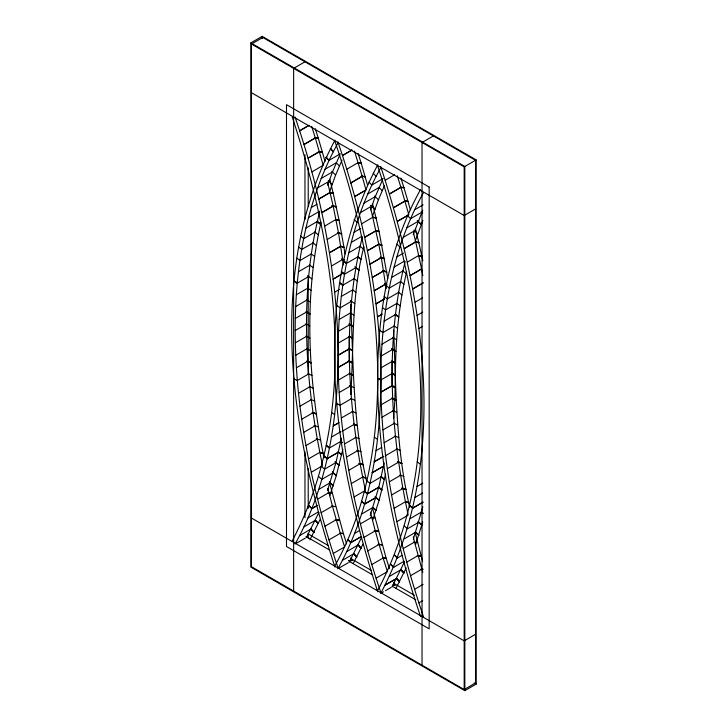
<?xml version="1.0" encoding="UTF-8"?>
<svg xmlns="http://www.w3.org/2000/svg" width="727" height="727" viewBox="0 0 727 727"><rect width="100%" height="100%" fill="white"/><g stroke="black" fill="none" stroke-linecap="round" stroke-linejoin="round"><path stroke-width="1.09" d="M319.58 212.166C305.195 269.081 303.922 328.595 309.856 386.764L298.506 393.316C290.064 308.848 295.998 218.981 337.801 143.328M323.969 457.656C308.321 380.412 303.323 299.533 321.052 222.189M295.08 544.05C329.104 483.201 339.009 412.036 338.091 343.199C339.554 282.803 350.85 221.244 380.603 168.037M362.382 236.884C341.681 319.944 347.679 407.402 365.408 490.416M349.26 336.492L349.26 361.01L337.91 367.608M350.814 394.534C353.813 345.243 351.35 295.171 363.854 246.907M337.882 568.759C369.843 511.526 380.712 444.942 380.848 380.067L377.604 378.149C377.749 313.292 388.618 246.726 420.57 189.502M377.686 378.249C377.558 442.634 366.762 508.709 335.047 565.515M423.405 192.755C391.689 249.552 380.903 315.627 380.766 380.021L392.198 373.469L392.062 361.201L395.57 363.373L394.897 399.823L393.698 418.198M392.062 385.719L392.062 385.764C391.599 344.071 394.806 302.087 405.184 261.593M391.68 361.065L395.57 363.373C396.315 332.53 399.614 301.678 406.657 271.616M377.767 164.793C308.175 296.598 333.266 456.156 377.767 591.787M292.245 540.797C361.31 409.992 336.41 251.633 292.245 117.029M377.849 590.224C446.914 459.409 422.014 301.06 377.849 166.447M380.684 593.468C450.277 461.663 425.186 302.105 380.684 166.474M334.965 140.084C265.373 271.889 290.464 431.447 334.965 567.078M327.468 490.589L335.974 462.572L341.39 438.145M370.27 515.298L378.776 487.29L384.192 462.854M329.822 495.66L336.292 475.64L342.817 449.404M372.624 520.368L379.094 500.349L385.619 474.113M413.399 539.043L422.841 506.764M415.462 544.968L422.75 521.922M327.623 185.24L332.484 171.935L339.873 154.815M329.549 191.901L335.601 175.071L342.044 160.058M370.425 209.958L375.286 196.644L382.675 179.533M372.351 216.61L378.403 199.78L384.401 185.758M413.227 234.667L422.787 210.194M415.153 241.328L422.878 220.445M306.43 537.498L318.935 512.344M309.893 539.807L320.134 519.469M361.737 537.062L349.233 562.207M353.195 563.589L362.937 544.187M404.539 561.771L392.035 586.916M395.997 588.297L406.184 567.914M250.824 42.902L262.165 36.35L476.176 159.904L476.176 684.098L464.835 690.65L250.824 567.096L250.824 42.902L464.835 166.456L464.835 690.65M251.469 44.029L262.82 37.477L475.531 160.285L475.531 682.971L464.18 689.523L251.469 566.715L251.469 44.029L464.18 166.837L476.176 159.904M304.967 61.813L293.626 68.365L293.626 591.051M380.603 591.814C356.057 519.587 339.918 444.015 338.091 367.58C339.255 287.147 324.342 207.122 299.651 130.778L309.084 125.271L299.66 130.833M303.968 144.5L315.3 137.894L311.674 126.38M303.986 144.555L315.336 138.003M340.327 153.824L328.977 160.376L326.06 157.296M311.883 171.926L322.261 165.811M351.886 149.98L342.453 155.496C367.144 231.831 382.057 311.856 380.893 392.289C382.72 468.724 398.859 544.296 423.405 616.523M351.923 150.089L342.462 155.551L337.882 141.765M324.933 169.3L336.283 162.748M321.134 178.488L332.484 171.935M346.788 169.264L358.102 162.612M317.59 187.92L328.94 181.368M350.832 182.859L362.182 176.307M350.868 182.968L362.2 176.361L354.476 151.089M433.374 135.949L422.033 142.501L422.033 665.187M311.265 207.522L316.936 204.251M308.484 217.682L319.835 211.13M321.816 212.566L333.157 206.014L327.822 183.149M321.834 212.675L333.175 206.068L338.509 232.931L343.526 264.937M383.129 178.533L371.779 185.085L368.898 181.941M354.658 196.526L365.063 190.519M354.685 196.635L365.081 190.574M385.265 180.26L394.688 174.689M305.958 228.06L317.308 221.508M367.735 194.018L379.085 187.466M363.936 203.196L375.286 196.644M324.633 226.133L335.965 219.481M315.055 232.113L303.704 238.665L300.615 236.102M389.563 193.873L400.904 187.321L397.278 175.798M389.59 193.973L400.922 187.375L408.838 214.792M360.392 212.629L371.742 206.077M313.055 242.936L301.705 249.488L298.606 247.007M327.168 239.528L338.5 232.876M361.573 223.852L372.906 217.191L375.968 217.755M311.32 253.959L299.969 260.511L296.852 258.112M393.652 207.622L404.984 201.015L408.011 201.415L410.373 209.858M393.67 207.677L405.012 201.125M354.067 232.24L360.683 228.414M329.431 252.742L340.781 246.189L343.935 247.162M329.449 252.842L340.79 246.244L343.962 247.316L344.98 253.977M298.506 271.734L309.856 265.182M351.286 242.391L361.683 236.384M364.627 237.329L375.959 230.723L379.058 231.386M364.636 237.384L375.986 230.832L379.094 231.549L387.782 278.695M414.581 209.803L423.096 204.887M397.478 221.29L407.865 215.237M397.487 221.344L407.892 215.337M348.76 252.778L360.11 246.226M308.648 276.596L297.298 283.148L294.153 281.013M421.887 212.175L410.537 218.727L407.62 215.646M331.457 266.064L342.79 259.412M367.417 250.742L378.767 244.19L381.911 245.117M406.738 227.905L418.089 221.353M367.435 250.851L378.776 244.245L370.625 207.858M357.857 256.831L346.506 263.383L343.398 260.902M296.362 294.753L307.712 288.201M403.194 237.347L414.544 230.795M333.193 279.086L341.699 274.179L333.202 279.195M355.857 267.645L344.507 274.197L341.39 271.798M295.698 306.53L307.048 299.978M369.952 264.137L381.302 257.585L378.776 244.245M369.97 264.246L381.312 257.64L386.182 288.564M404.357 248.461L415.708 241.909L418.807 242.627L422.841 260.829M404.376 248.561L415.717 241.955L413.427 232.576M354.122 278.668L342.771 285.22L339.645 282.912M475.531 208.958L464.18 215.51L251.469 92.702M334.684 292.209L339.4 289.382M396.869 256.949L403.485 253.123M295.298 318.481L306.64 311.928M383.583 270.898L372.242 277.505L383.602 271.007L386.791 272.18M341.308 296.443L352.659 289.891M394.089 267.1L404.485 261.093M407.438 262.093L418.761 255.441L421.896 256.258M295.162 330.594L306.512 324.042M391.562 277.487L402.912 270.935M351.45 301.314L340.1 307.866L336.964 305.64M374.241 290.673L385.592 284.121M374.26 290.782L385.601 284.175M410.228 275.506L421.569 268.908M410.237 275.56L421.587 269.008L415.717 241.955M400.659 281.54L389.308 288.092L386.219 285.529M295.298 342.862L306.64 336.31M339.164 319.462L350.514 312.91M384.501 298.888L375.995 303.85L384.519 298.988M398.66 292.354L387.309 298.906L384.21 296.425M295.698 355.276L307.048 348.724M338.5 331.248L349.851 324.696M412.763 288.901L423.159 282.848M412.772 288.955L423.178 282.948M396.924 303.377L385.574 309.929L382.457 307.539M377.477 316.818L382.202 314.091L377.486 316.917M338.091 343.199L349.442 336.646M296.362 367.826L307.712 361.274M415.053 302.268L422.596 297.797M384.11 321.161L395.461 314.609M337.964 355.303L349.396 348.76M338.046 355.403L349.396 348.806M308.648 373.96L297.298 380.512L294.153 379.021M394.252 326.023L382.902 332.575L379.767 330.349M417.062 315.491L422.723 312.11M338.091 367.571L349.442 361.019M381.966 344.18L393.316 337.628M418.807 328.613L422.578 326.332M338.5 379.985L349.851 373.433M381.302 355.957L392.653 349.405M337.801 567.105C320.016 514.889 306.785 461.018 299.969 406.239L311.32 399.686L309.856 386.764M380.893 367.907L392.244 361.355M339.164 392.544L350.514 385.992M301.705 419.261L313.055 412.709L311.32 399.686M351.45 398.669L340.1 405.221L336.955 403.73M303.704 432.383L315.055 425.831L313.055 412.709M380.712 392.226L392.062 385.673M380.712 392.316L392.244 385.737L392.117 373.469M341.308 418.025L352.659 411.473M338.873 422.651L333.202 425.931L338.864 422.741M305.958 445.596L317.308 439.044L315.055 425.84M381.302 404.703L392.653 398.151L392.244 385.737M331.439 437.127L340.918 431.574M342.771 430.947L354.122 424.395M308.484 458.891L319.835 452.339L323.052 453.239L319.925 452.412M381.966 417.253L393.316 410.7L392.653 398.151M329.449 447.941L326.341 445.46L329.431 448.023L340.799 441.389M344.507 443.979L355.857 437.418M327.15 458.71L338.5 452.158L327.168 458.628L324.088 456.065L327.15 458.71L324.088 456.065M382.902 429.939L394.252 423.387L393.316 410.7M311.256 472.259L322.606 465.707M335.983 462.536L324.615 469.169L321.57 466.443M346.506 457.101L357.857 450.549M384.11 442.743L395.461 436.191L394.252 423.387M333.184 472.768L321.816 479.402L318.789 476.603M375.995 450.731L381.675 447.369M348.76 470.314L360.11 463.762M318.753 489.398L330.122 482.764M374.26 461.754L383.72 456.292M374.241 461.836L383.702 456.374M385.574 455.656L396.924 449.104L395.461 436.191M317.59 499.167L328.94 492.615L327.922 488.471M351.286 483.6L362.628 477.048M372.251 472.65L383.602 466.098M372.233 472.732L383.583 466.18M316.618 505.856L311.883 508.582L308.911 505.647L311.856 508.655L317.535 505.383M387.309 468.688L398.66 462.136L396.924 449.113M308.03 517.906L318.462 511.835M381.321 476.785L369.952 483.419L366.89 480.774M321.134 512.699L332.484 506.146L328.94 492.624M354.058 496.968L364.463 490.961M303.959 526.902L315.336 520.278L318.344 523.404M381.911 490.043L378.776 487.29L367.417 493.878L364.363 491.161L367.435 493.797L378.785 487.244M389.308 481.81L400.659 475.258L398.66 462.136M299.633 535.626L311.011 529.002L313.991 532.2M324.933 526.266L336.283 519.714L332.484 506.146M296.043 543.469L305.494 538.007M375.986 497.477L364.636 504.029L361.592 501.312L364.609 504.111L375.959 497.559M391.562 495.023L402.912 488.471L400.659 475.258M361.555 514.107L372.924 507.482L376.041 510.309M417.044 486.545L422.732 483.182M328.977 539.861L340.327 533.309L336.283 519.714M360.392 523.885L371.742 517.324L370.47 512.144M394.089 508.318L405.43 501.766L402.912 488.471M415.035 497.45L422.614 492.997M354.658 533.373L359.42 530.565M361.264 536.544L350.868 542.551L347.915 539.534L350.832 542.624L361.237 536.617M333.266 553.474L344.616 546.922L340.327 533.309M412.754 508.128L423.159 502.121L412.772 508.046L409.692 505.483L412.754 508.128L409.692 505.483M363.936 537.407L375.286 530.855L371.742 517.333M396.86 521.677L407.265 515.67M346.761 551.611L358.138 544.986L361.101 548.222M410.219 518.587L421.587 511.962M342.435 560.335L353.813 553.72L356.748 557.018M367.735 550.975L379.085 544.423L375.286 530.864M338.846 568.178L348.297 562.716M404.357 538.816L415.726 532.191L418.843 535.027M371.779 564.57L383.129 558.018L379.085 544.432M403.194 548.594L414.544 542.042L413.272 536.853M402.222 555.274L397.487 558.009L394.516 555.064L397.46 558.082L394.516 555.064M393.67 567.26L390.717 564.252L393.634 567.333L404.067 561.253M376.068 578.192L387.418 571.64L383.129 558.027M406.738 562.125L418.089 555.573L421.206 556.037L422.66 561.217M389.563 576.32L400.94 569.704L403.948 572.831M385.265 584.981L396.615 578.428L399.596 581.627M385.237 585.044L396.578 578.492L399.496 581.827M410.537 575.693L421.887 569.141L414.544 542.042M381.648 592.887L383.538 591.796M385.428 590.706L391.099 587.434M414.581 589.288L423.096 584.372M418.87 602.901L422.66 600.72M475.531 634.298L464.18 640.851L251.469 518.042M348.869 560.553L352.141 560.581L351.105 557.464M392.762 585.271L394.943 585.299L393.907 582.173M348.842 560.49L352.141 560.581M392.744 585.235L394.943 585.299M314.918 137.821L318.253 138.03M357.72 162.53L361.055 162.739M400.522 187.239L403.848 187.457M340.054 533.345L343.38 533.554L346.661 543.95M382.856 558.054L386.182 558.272L389.463 568.659M314.945 137.921L318.299 138.194L325.06 161.476M357.748 162.63L361.101 162.903L367.571 185.149M400.55 187.339L403.903 187.611L408.011 201.415M340.036 533.291L343.38 533.554L329.576 482.901M386.182 558.272L382.829 558L386.182 558.272L372.378 507.61M314.982 138.021L318.344 138.348M318.989 151.507L322.361 151.834M357.775 162.73L361.146 163.057M361.792 176.216L365.163 176.552M400.577 187.439L403.948 187.775M404.594 200.925L407.965 201.261M336.001 519.741L339.373 520.069L335.338 519.541L339.373 520.069M340.018 533.227L343.38 533.554M378.803 544.45L382.175 544.787L378.14 544.25M318.39 151.534L322.406 151.998M365.208 176.706L361.192 176.243L365.254 176.861M378.158 544.323L382.175 544.787M422.969 569.259L420.96 569.032L422.96 569.232M318.417 151.616L322.452 152.152M405.03 201.179L408.056 201.579M335.601 506.61L331.53 505.937M374.369 530.792L378.403 531.328L374.332 530.646M417.171 555.501L421.206 556.037L415.181 532.328M374.35 530.719L378.403 531.328M328.013 492.515L332.085 493.188M374.887 517.906L370.779 517.088M413.618 541.942L417.689 542.615M418.152 555.528L421.206 556.037M333.166 193.046L330.085 192.428L318.762 199.089L330.122 192.591L333.202 193.2L339.109 220.408L343.962 247.316M415.69 241.855L418.77 242.464M372.915 217.246L376.004 217.909L379.094 231.549M330.14 192.637L333.239 193.355M332.112 205.723L336.256 206.677M372.942 217.355L376.041 218.064M415.744 242.064L418.843 242.782M418.752 255.386L421.86 256.104M332.13 205.814L336.292 206.831M332.148 205.895L336.319 206.995M335.947 219.427L339.082 220.254M375.995 230.886L379.121 231.704M378.749 244.145L381.884 244.963M418.797 255.595L421.924 256.413M350.787 304.331C353.24 362.373 352.986 420.915 365.854 477.948L362.728 477.13L365.854 477.948L366.772 482.364M405.53 501.839L408.656 502.657L409.574 507.082M335.974 219.536L339.109 220.408M408.656 502.657L405.512 501.784L408.656 502.657C395.906 445.969 395.97 387.791 393.661 330.094M335.992 219.636L339.136 220.563M378.794 244.345L381.939 245.272M337.446 232.513L341.645 233.749M380.248 257.231L384.447 258.458M316.354 438.817L320.552 440.053M359.156 463.526L363.355 464.762L359.129 463.39M317.308 439.053L319.835 452.339L323.052 453.239M401.958 488.244L406.157 489.471L401.931 488.099M362.7 477.021L365.854 477.948M341.672 233.903L337.455 232.604L341.699 234.058M380.257 257.313L384.474 258.612M359.138 463.462L363.355 464.762M401.94 488.171L406.157 489.471M380.276 257.403L384.501 258.767M382.52 270.508L386.737 271.88M318.308 426.94L314.064 425.431M356.884 450.286L361.11 451.658M399.686 474.995L403.912 476.367M382.529 270.589L386.764 272.034M340.799 246.344L343.989 247.471M341.726 258.985L343.844 259.739M384.528 283.694L386.646 284.448M313.146 412.791L316.327 413.927L312.492 412.445M359.129 438.635L355.294 437.154M397.687 461.836L401.931 463.344L398.096 461.872M341.735 259.066L343.862 259.857M384.538 283.784L386.664 284.566M312.074 412.345L316.327 413.927M397.678 461.772L401.931 463.344M342.172 259.321L344.089 260.057M384.974 284.03L386.891 284.766M314.609 401.004L310.756 399.405M353.576 424.232L357.411 425.713L353.558 424.114M400.213 450.422L396.36 448.823M353.567 424.177L357.411 425.713M313.155 388.182L309.284 386.464M352.104 411.3L355.957 412.9M398.76 437.609L394.888 435.891M311.956 375.486L308.084 373.642M350.896 398.478L354.758 400.195M397.56 424.904L393.689 423.069M307.157 361.065L311.029 362.9L307.148 360.946M353.831 387.609L349.951 385.655M392.762 410.482L396.633 412.327M307.148 361.001L311.029 362.9M349.169 324.006L352.086 325.469M391.971 348.715L394.888 350.178M306.485 348.487L310.365 350.45M353.168 375.159L349.278 373.087M392.089 397.914L395.97 399.868M349.178 324.106L352.095 325.614M391.98 348.815L394.897 350.323M349.178 324.206L352.095 325.76M391.98 348.915L394.897 350.469M349.578 336.519L352.495 338.073M392.38 361.228L395.297 362.791M309.966 338.137L306.076 335.947M348.878 360.774L352.768 362.846M391.68 385.483L395.57 387.555M349.587 336.619L352.504 338.219M392.389 361.337L395.306 362.937M349.587 336.719L352.504 338.364M392.389 361.437L395.306 363.073M309.838 325.969L305.949 323.66M352.631 350.814L348.742 348.433L352.631 350.532M395.433 375.241L391.544 373.051L395.443 375.386M377.604 378.24L380.848 380.021M377.604 378.194L380.848 380.067M308.212 533.954L327.877 545.314M350.496 558.363L371.143 570.286M393.752 583.345L414.399 595.268M305.949 536.39L329.476 549.976M349.078 561.299L372.606 574.875M392.207 586.198L415.735 599.775M474.213 682.962L476.176 684.098M348.878 336.356L352.768 338.664M306.076 311.647L309.966 313.946L306.43 311.756M391.544 373.224L395.433 375.532M348.751 348.369L352.64 350.678M392.389 385.819L395.306 387.546M349.587 361.11L352.504 362.837M306.43 311.801L309.966 313.946M391.771 385.537L395.306 387.682M348.969 360.828L352.504 362.973M395.97 351.514L392.444 349.224M349.632 324.615L353.168 326.805M310.365 302.096L306.839 299.797M392.035 361.174L395.57 363.373M391.762 385.628L395.297 387.827M348.96 360.919L352.495 363.118M392.253 398.032L394.897 399.677M349.451 373.324L352.095 374.968M392.244 398.132L394.897 399.823M349.442 373.424L352.095 375.105M393.107 337.537L396.633 339.836M350.305 312.828L353.831 315.118M311.029 290.409L307.512 288.01M392.244 398.232L394.888 399.959M349.442 373.524L352.086 375.25M349.66 385.783L351.423 386.928M349.651 385.892L351.414 387.073M397.56 328.322L394.052 325.832M354.758 303.613L350.369 300.496M307.557 275.906L311.956 278.904M349.642 386.01L351.405 387.209M395.243 314.5L398.76 316.999L395.252 314.409M355.957 292.29L352.45 289.691M309.638 265.082L313.155 267.572M417.144 461.818L420.279 464.135M374.341 437.1L377.477 439.372M331.539 412.391L334.674 414.708M395.252 314.455L398.76 316.999M396.715 303.268L400.213 305.867M357.411 281.149L353.922 278.468M311.111 253.85L314.609 256.44M398.441 292.245L401.931 294.926M354.767 266.854L359.129 270.217L355.657 267.436M312.837 242.818L316.327 245.499M355.648 267.481L359.129 270.217M341.399 271.762L344.507 274.197L341.408 271.716M400.441 281.422L403.912 284.193M357.639 256.704L361.11 259.484L357.657 256.613M314.836 231.995L318.308 234.776M340.518 441.116L342.253 442.507M357.648 256.658L361.11 259.484M340.5 441.198L342.235 442.607M326.341 445.46L329.44 447.977M406.157 273.679L402.722 270.717M359.901 246.099L363.355 248.961M317.099 221.381L320.552 224.252L317.117 221.299M340.481 441.271L342.208 442.707M381.039 476.503L384.501 479.375M338.237 451.794L341.699 454.657M317.108 221.335L320.552 224.252M384.474 479.493L381.03 476.585L384.447 479.62M338.228 451.867L341.672 454.784M421.306 511.672L423.023 513.153M338.209 451.949L341.645 454.902M378.503 486.963L381.939 489.916M335.701 462.245L339.136 465.207M335.183 461.89L339.109 465.325M364.372 491.161L367.426 493.842M421.551 512.081L423.123 513.471M418.016 521.459L421.924 524.949M378.749 487.363L381.884 490.162M375.214 496.741L379.121 500.231M335.165 461.954L339.082 465.444M332.412 472.032L336.319 475.522M421.896 525.067L418.779 522.231L407.411 528.82L404.394 526.03M379.094 500.349L375.196 496.814L379.058 500.467M332.393 472.105L336.292 475.64M361.592 501.312L364.627 504.075M399.905 247.026L396.897 244.154M354.076 219.518L357.102 222.317M418.752 522.313L421.86 525.176M332.375 472.168L336.256 475.758M329.358 482.01L333.239 485.6M415.717 532.228L418.807 535.136M376.004 510.427L372.915 507.519L375.968 510.536M333.202 485.718L329.34 482.083L333.166 485.827M417.689 233.858L413.872 230.077M371.034 205.459L374.887 209.14L371.07 205.368M332.085 184.431L328.268 180.65M415.69 532.309L418.77 535.254M371.052 205.414L374.887 209.14M417.389 220.717L421.206 224.498L417.425 220.626M374.587 196.008L378.403 199.78M335.601 175.071L331.821 171.208M417.407 220.672L421.206 224.498M308.911 505.647L311.874 508.618M422.705 213.066L421.233 211.43M379.149 187.575L382.175 190.674M336.347 162.866L339.373 165.965M390.717 564.252L393.652 567.296M347.915 539.534L350.85 542.587M358.157 544.959L361.146 548.122M403.903 572.94L400.922 569.741L403.848 573.04M315.318 520.314L318.299 523.513M376.068 176.434L373.224 173.217M330.385 148.572L333.266 151.716L330.421 148.508M358.093 545.096L361.055 548.322M353.831 553.683L356.793 556.918M315.291 520.378L318.253 523.613M330.403 148.535L333.266 151.716M396.597 578.465L399.541 581.727M310.992 529.038L313.946 532.309M353.758 553.82L356.693 557.118M310.965 529.102L313.891 532.4M335.047 141.738C362.291 221.68 378.967 305.858 377.74 390.553C379.576 467.57 395.833 543.723 420.57 616.496M295.08 117.056L299.651 130.778M400.904 178.106L403.903 187.611M358.102 153.388L361.101 162.903M315.3 128.679L318.299 138.194M315.318 137.948L323.206 165.265M421.887 569.141L422.823 572.276M362.2 176.361L366.035 190.083M415.426 228.778L418.807 242.627M372.624 204.06L376.004 217.909M329.822 179.351L333.202 193.2M405.439 501.766L408.21 515.125M319.835 452.339L322.397 464.68M421.578 268.954L422.841 275.651M298.506 393.316L299.969 406.239M464.18 166.837L464.18 689.523M308.212 167.71L308.212 206.323M308.212 275.615L308.212 374.441M308.212 468.724L308.212 508.482M308.212 533.464L308.212 538.28M304.967 154.724L304.967 219.372M304.967 451.894L304.967 517.679M262.165 36.35L262.165 38.622M319.38 151.598L308.048 158.204L319.407 151.698M429.166 187.057L286.493 104.679L286.493 546.495L429.166 628.873L429.166 187.057M297.298 283.148L294.162 280.967L297.298 283.148M342.771 285.22L339.654 282.867L342.771 285.22M346.506 263.383L343.408 260.857L346.506 263.383M328.977 160.376L326.078 157.259L328.977 160.376"/></g></svg>
